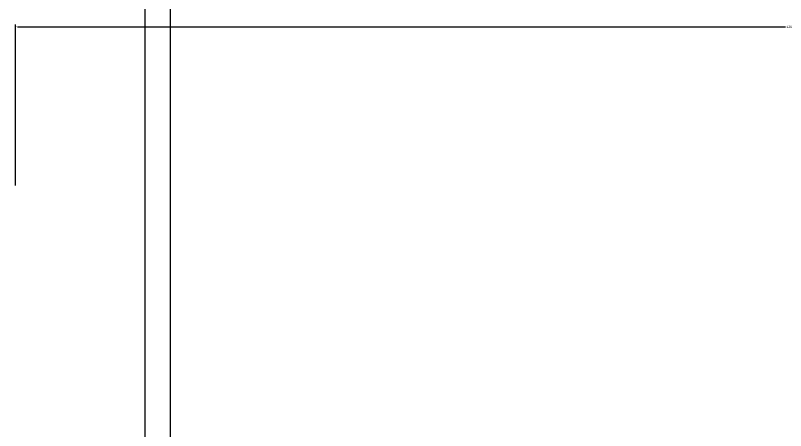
# Model space of a CAD drawing. Header units: millimetres. Extents: x 9612 to 23319, y 1863 to 14354.
# Drawn here: x 11620.2 to 11679.8, y 7676.2 to 7708.4 of the extents above; entities that cross this region are included whole.
import ezdxf

# ---------------------------------------------------------------- set-up
doc = ezdxf.new("R2010")
doc.units = ezdxf.units.MM
doc.header["$MEASUREMENT"] = 0
doc.styles.get("Standard").update_dxf_attribs({"font": 'arial.ttf'})
doc.dimstyles.get("Standard").update_dxf_attribs({"dimtxt": 0.18, "dimasz": 0.18, "dimexe": 0.18, "dimexo": 0.0625, "dimgap": 0.09, "dimtad": 0, "dimtih": 1, "dimtoh": 1, "dimdec": 4, "dimzin": 0, "dimdsep": 46, "dimtxsty": 'Standard', "dimcen": 0.09, "dimadec": 0, "dimazin": 0, "dimtfac": 1, "dimtdec": 4, "dimtofl": 0, "dimtmove": 0, "dimatfit": 3, "dimfxl": 1, "dimtolj": 1, "dimtzin": 0, "dimarcsym": 0})

# ---------------------------------------------------------------- blocks, each defined once
blk = doc.blocks.new('*D116')
at = {"color": 0, "lineweight": -2, "transparency": 16777216}
for p, q in [((11620.234, 7695.198), (11620.234, 7707.655)), ((11620.414, 7707.475), (11679.771, 7707.475)), ((11740.319, 7707.475), (11680.961, 7707.475)), ((11740.499, 7695.198), (11740.499, 7707.655))]:
    blk.add_line(p, q, dxfattribs=at)
at = {"color": 0, "transparency": 16777216}
for points in [[(11620.414, 7707.505), (11620.414, 7707.445), (11620.234, 7707.475)], [(11740.319, 7707.505), (11740.319, 7707.445), (11740.499, 7707.475)]]:
    blk.add_solid(points, dxfattribs=at)
at = {"layer": 'Defpoints', "color": 0, "transparency": 16777216}
for p in [(11740.499, 7707.475), (11620.234, 7695.136), (11740.499, 7695.136)]:
    blk.add_point(p, dxfattribs=at)
at = {"color": 0, "transparency": 16777216, "insert": (11680.366, 7707.475), "char_height": 0.18, "attachment_point": 5}
blk.add_mtext('\\A1;120.2646', dxfattribs=at)
blk = doc.blocks.new('ijkkkkkkkkk')
blk.add_line((1156.88182, -1041.89229), (1156.88182, 739.71136))
at = {"linetype": 'Continuous'}
blk.add_line((1154.88887, -198.92305), (1154.88887, -595.16202), dxfattribs=at)
dim = blk.add_linear_dim(base=(1265.15351, -243.77888), p1=(1144.88887, -256.1183), p2=(1265.15351, -256.1183), dimstyle='Standard')
dim.commit()
dim.dimension.update_dxf_attribs({"geometry": '*D116', "text_midpoint": (1205.02119, -243.77888), "insert": (-10475.34511, -7951.25402)})

msp = doc.modelspace()

# ---------------------------------------------------------------- block references
msp.add_blockref('ijkkkkkkkkk', (10475.34511, 7951.25402))

doc.saveas('drawing.dxf')
